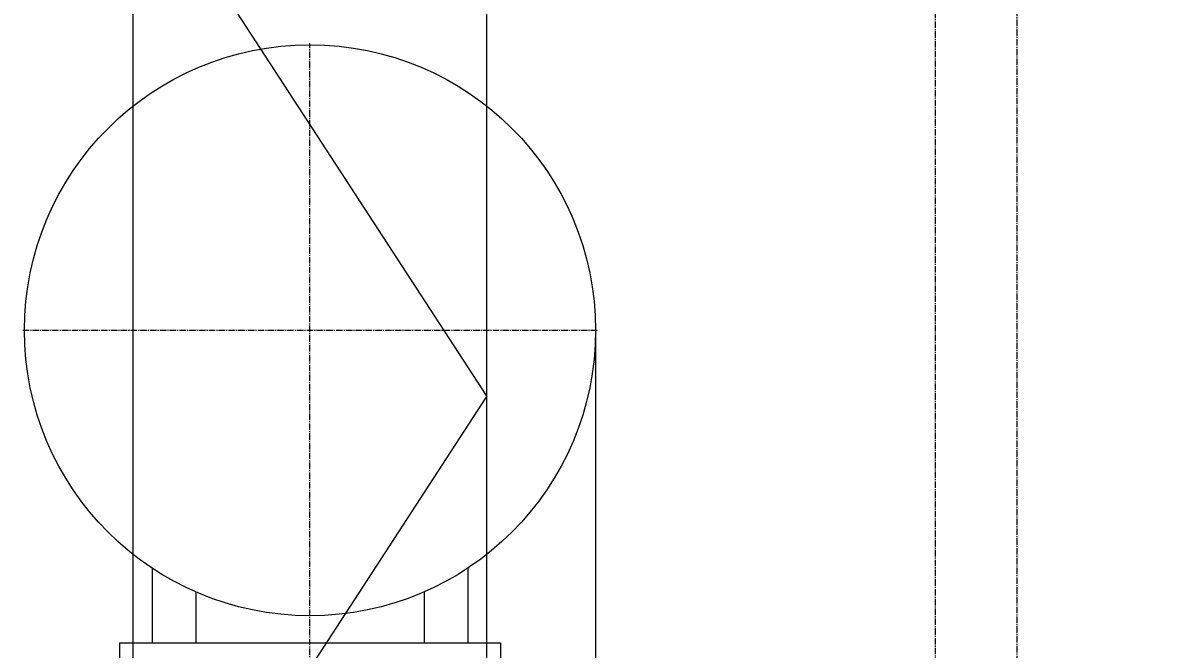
# Model space of a CAD drawing. Header units: millimetres. Extents: x -50460 to 50460, y -35640 to 35640.
# Drawn here: x 38493 to 40584, y 21353 to 22505 of the extents above; entities that cross this region are included whole.
import ezdxf

# ---------------------------------------------------------------- set-up
doc = ezdxf.new("R2010")
doc.units = ezdxf.units.MM
doc.linetypes.add('点画线', pattern=[18, 12, -2, 2, -2])
doc.layers.get('0').update_dxf_attribs({"lineweight": 35})
for name, color, linetype, lineweight in [('EB0', 7, 'Continuous', 15), ('中心线层', 1, '点画线', 18), ('尺寸线层', 4, 'Continuous', 18), ('细实线层', 3, 'Continuous', 18)]:
    doc.layers.add(name, color=color, linetype=linetype, lineweight=lineweight)
doc.styles.get("Standard").update_dxf_attribs({"font": ''})
doc.styles.get('Standard').set_extended_font_data('宋体')
doc.dimstyles.new('AM_DEMATIC$0', dxfattribs={"dimscale": 120, "dimtxt": 3, "dimasz": 1.5, "dimexe": 1, "dimexo": 0, "dimgap": 1, "dimtad": 1, "dimdsep": 46, "dimtxsty": 'Standard', "dimblk": '_CAXARROW', "dimcen": 0, "dimdle": 3, "dimclrd": 256, "dimclre": 256, "dimclrt": 2, "dimadec": 0, "dimazin": 2, "dimtfac": 0.707107, "dimtdec": 3, "dimtmove": 0, "dimatfit": 3, "dimfxl": 0, "dimfrac": 2, "dimtolj": 1, "dimlwd": 18, "dimarcsym": 0})

# ---------------------------------------------------------------- blocks, each defined once
blk = doc.blocks.new('*X655')
at = {"layer": '中心线层', "linetype": '点画线', "lineweight": 18}
blk.add_line((0, 162.5), (0, 7150), dxfattribs=at)
blk = doc.blocks.new('*X693')
at = {"layer": 'EB0'}
for p, q in [((-580, -55.3), (-580, -192.7)), ((0, -55.3), (0, -192.7)), ((-500, -98.9), (-500, -192.7)), ((-80, -98.9), (-80, -192.7)), ((-640, -192.7), (-640, -342.7)), ((-640, -192.7), (60, -192.7)), ((60, -192.7), (60, -342.7)), ((-640, -312.7), (60, -312.7)), ((-640, -342.7), (60, -342.7))]:
    blk.add_line(p, q, dxfattribs=at)
at = {"layer": '中心线层', "linetype": '点画线', "lineweight": 18}
for p, q in [((-290, -395), (-290, 910.3)), ((-818, 382.3), (238, 382.3))]:
    blk.add_line(p, q, dxfattribs=at)
at = {"layer": '细实线层'}
blk.add_circle((-290, 382.3), 525, dxfattribs=at)
blk = doc.blocks.new('*X724')
at = {"layer": '尺寸线层', "linetype": 'Continuous', "lineweight": 18, "transparency": 16777216}
for points in [[(39546.1, 19488.9), (39726.1, 19511.4), (39726.1, 19466.4)], [(40796.1, 19488.9), (40616.1, 19511.4), (40616.1, 19466.4)]]:
    blk.add_hatch(color=256, dxfattribs=at).paths.add_polyline_path(points, flags=0)
at = {"layer": '尺寸线层', "transparency": 16777216}
for p, q in [((39546.1, 21939.4), (39546.1, 19368.9)), ((40796.1, 21939.4), (40796.1, 19368.9))]:
    blk.add_line(p, q, dxfattribs=at)
at = {"layer": '尺寸线层', "linetype": 'Continuous', "lineweight": 18, "transparency": 16777216}
blk.add_line((39546.1, 19488.9), (40796.1, 19488.9), dxfattribs=at)
at = {"layer": '尺寸线层', "color": 2, "transparency": 16777216, "insert": (40184.1, 19788.9), "char_height": 360, "width": 1880, "attachment_point": 5, "line_spacing_factor": 1.37}
blk.add_mtext('1250', dxfattribs=at)
blk = doc.blocks.new('_CAXARROW')
blk.add_hatch(color=0).paths.add_polyline_path([(0, 0), (-1, 0.125), (-1, -0.125)], flags=0)

msp = doc.modelspace()

# ---------------------------------------------------------------- linework, layer by layer
at = {"layer": '中心线层', "linetype": '点画线', "lineweight": 18}
msp.add_line((40171.063, 20461.445), (40171.063, 27717.445), dxfattribs=at)
at = {"layer": '尺寸线层'}
for p, q in [((38696.063, 20464.445), (38696.063, 27714.445)), ((39346.063, 20464.445), (39346.063, 27714.445)), ((38696.063, 22817.493), (39346.063, 21817.493)), ((38696.063, 20817.493), (39346.063, 21817.493))]:
    msp.add_line(p, q, dxfattribs=at)

# ---------------------------------------------------------------- block references
for name, p in [('*X655', (40321.063, 20464.445)), ('*X693', (39311.063, 21557.136))]:
    msp.add_blockref(name, p, dxfattribs=at)

# ---------------------------------------------------------------- dimensions: what is measured, and where the dimension line sits
dim = msp.add_linear_dim(base=(40796.063, 19488.914), p1=(39546.063, 21939.445), p2=(40796.063, 21939.445), dimstyle='AM_DEMATIC$0', override={"dimsah": 1, "dimtfill": 1, "dimtzin": 8}, dxfattribs=at)
dim.commit()
dim.dimension.update_dxf_attribs({"geometry": '*X724', "text_midpoint": (40171.063, 19488.914)})

doc.saveas('drawing.dxf')
